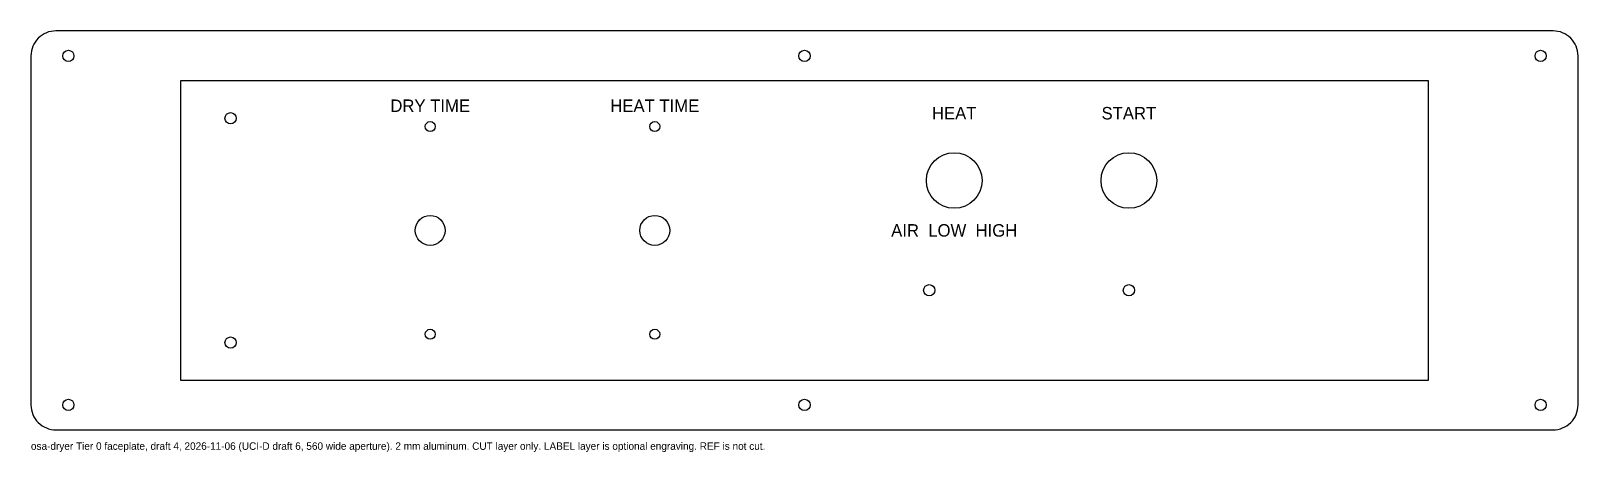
# Model space of a CAD drawing. Header units: millimetres. Extents: x -310 to 310, y -89 to 80.
import ezdxf
from ezdxf.enums import TextEntityAlignment as Align

# ---------------------------------------------------------------- set-up
doc = ezdxf.new("R2010")
doc.units = ezdxf.units.MM
for name, color, linetype in [('CUT', 7, 'Continuous'), ('LABEL', 1, 'Continuous'), ('REF', 8, 'Continuous')]:
    doc.layers.add(name, color=color, linetype=linetype)

msp = doc.modelspace()

# ---------------------------------------------------------------- linework, layer by layer
at = {"layer": 'CUT'}
msp.add_lwpolyline([(-300, -80), (300, -80, 0.414214), (310, -70), (310, 70, 0.414214), (300, 80), (-300, 80, 0.414214), (-310, 70), (-310, -70, 0.414214)], format="xyb", close=True, dxfattribs=at)
for centre, radius in [((-295, 70), 2.25), ((0, 70), 2.25), ((295, 70), 2.25), ((-230, 45), 2.25), ((-150, 41.65), 2), ((-60, 41.65), 2), ((60, 20), 11.15), ((130, 20), 11.15), ((-150, 0), 6), ((-60, 0), 6), ((50, -24), 2.25), ((130, -24), 2.25), ((-230, -45), 2.25), ((-150, -41.65), 2), ((-60, -41.65), 2), ((-295, -70), 2.25), ((0, -70), 2.25), ((295, -70), 2.25)]:
    msp.add_circle(centre, radius, dxfattribs=at)
at = {"layer": 'REF'}
msp.add_lwpolyline([(-250, -60), (250, -60), (250, 60), (-250, 60)], close=True, dxfattribs=at)

# ---------------------------------------------------------------- texts
at = {"layer": 'LABEL'}
for s, p in [('DRY TIME', (-150, 50)), ('HEAT TIME', (-60, 50)), ('HEAT', (60, 47)), ('START', (130, 47)), ('AIR  LOW  HIGH', (60, 0))]:
    msp.add_text(s, height=5, dxfattribs=at).set_placement(p, align=Align.MIDDLE_CENTER)
at = {"layer": 'REF'}
msp.add_text('osa-dryer Tier 0 faceplate, draft 4, 2026-11-06 (UCI-D draft 6, 560 wide aperture). 2 mm aluminum. CUT layer only. LABEL layer is optional engraving. REF is not cut.', height=3, dxfattribs=at).set_placement((-310, -88))

doc.saveas('drawing.dxf')
